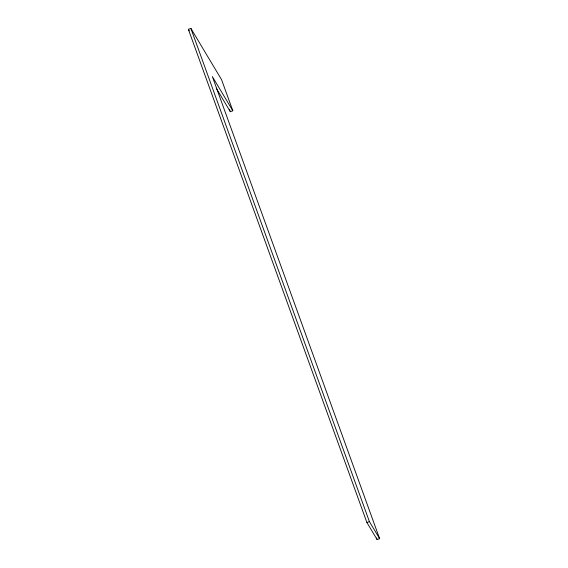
<?xml version="1.0" encoding="UTF-8"?>
<svg xmlns="http://www.w3.org/2000/svg" width="568" height="568" viewBox="0 0 568 568"><rect width="100%" height="100%" fill="white"/><g stroke="black" fill="none" stroke-linecap="round" stroke-linejoin="round"><path stroke-width="0.85" d="M232.816 110.76L212.361 76.588L379.63 538.663L377.131 539.6L366.9 522.51L188.37 29.337L190.869 28.4L221.563 79.662L232.816 110.76L230.317 111.697L216.223 88.154M366.9 522.51L369.399 521.58L379.63 538.663M188.37 29.337L189.272 30.842M229.429 109.241L230.317 111.697M376.527 537.931L377.131 539.6M190.869 28.4L369.399 521.58"/></g></svg>
